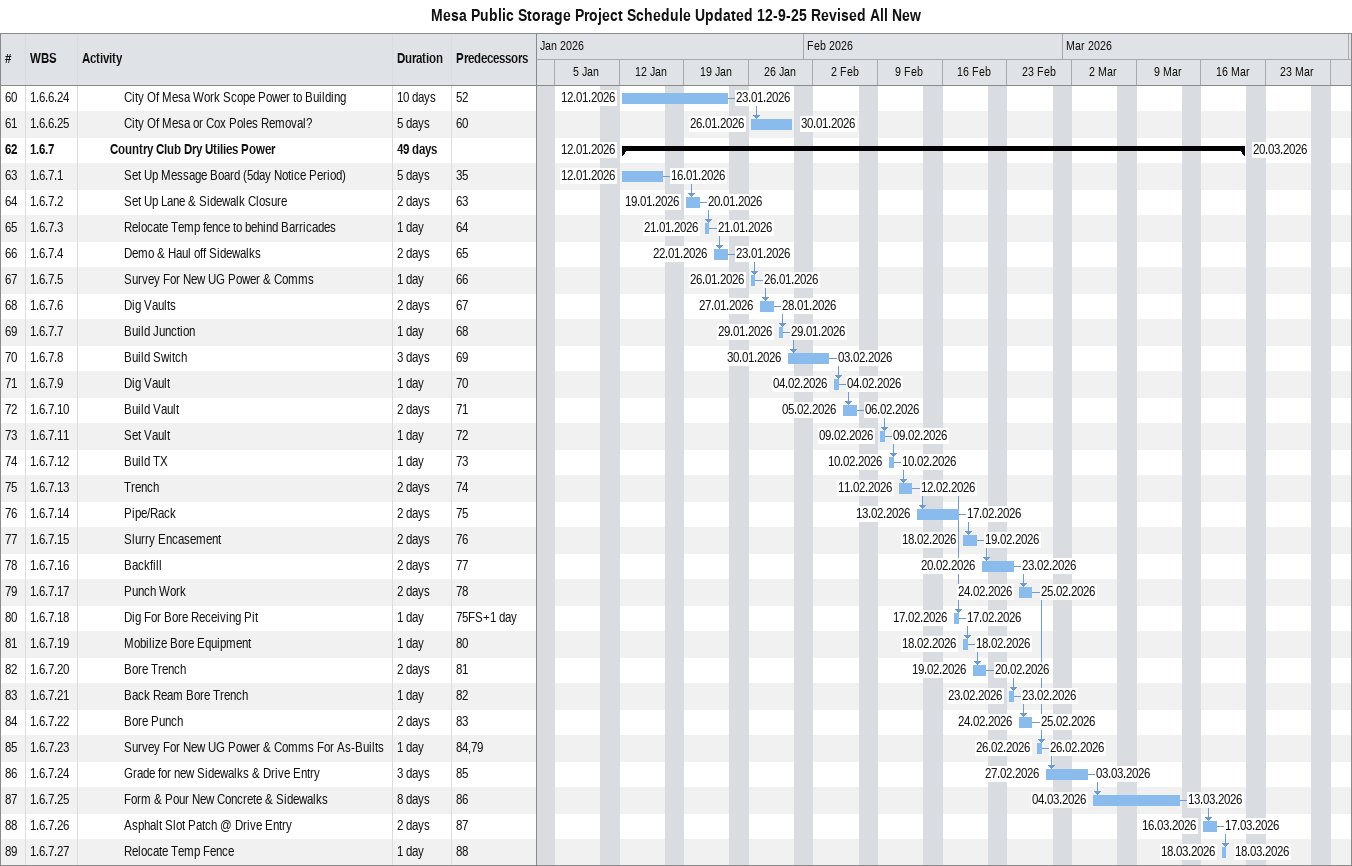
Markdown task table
Mesa Public Storage Project Schedule Updated 12-9-25 Revised All New

| ID | WBS | Task | Duration | Start | Finish | Predecessors |
|---|---|---|---|---|---|---|
| 60 | 1.6.6.24 | City Of Mesa Work Scope Power to Building | 10d | 2026-01-12 | 2026-01-23 | 52 |
| 61 | 1.6.6.25 | City Of Mesa or Cox Poles Removal? | 5d | 2026-01-26 | 2026-01-30 | 60 |
| 62 | 1.6.7 | **Country Club Dry Utilies Power** | 49d | 2026-01-12 | 2026-03-20 |  |
| 63 | 1.6.7.1 | Set Up Message Board (5day Notice Period) | 5d | 2026-01-12 | 2026-01-16 | 35 |
| 64 | 1.6.7.2 | Set Up Lane & Sidewalk Closure | 2d | 2026-01-19 | 2026-01-20 | 63 |
| 65 | 1.6.7.3 | Relocate Temp fence to behind Barricades | 1d | 2026-01-21 | 2026-01-21 | 64 |
| 66 | 1.6.7.4 | Demo & Haul off Sidewalks | 2d | 2026-01-22 | 2026-01-23 | 65 |
| 67 | 1.6.7.5 | Survey For New UG Power & Comms | 1d | 2026-01-26 | 2026-01-26 | 66 |
| 68 | 1.6.7.6 | Dig Vaults | 2d | 2026-01-27 | 2026-01-28 | 67 |
| 69 | 1.6.7.7 | Build Junction | 1d | 2026-01-29 | 2026-01-29 | 68 |
| 70 | 1.6.7.8 | Build Switch | 3d | 2026-01-30 | 2026-02-03 | 69 |
| 71 | 1.6.7.9 | Dig Vault | 1d | 2026-02-04 | 2026-02-04 | 70 |
| 72 | 1.6.7.10 | Build Vault | 2d | 2026-02-05 | 2026-02-06 | 71 |
| 73 | 1.6.7.11 | Set Vault | 1d | 2026-02-09 | 2026-02-09 | 72 |
| 74 | 1.6.7.12 | Build TX | 1d | 2026-02-10 | 2026-02-10 | 73 |
| 75 | 1.6.7.13 | Trench | 2d | 2026-02-11 | 2026-02-12 | 74 |
| 76 | 1.6.7.14 | Pipe/Rack | 2d | 2026-02-13 | 2026-02-17 | 75 |
| 77 | 1.6.7.15 | Slurry Encasement | 2d | 2026-02-18 | 2026-02-19 | 76 |
| 78 | 1.6.7.16 | Backfill | 2d | 2026-02-20 | 2026-02-23 | 77 |
| 79 | 1.6.7.17 | Punch Work | 2d | 2026-02-24 | 2026-02-25 | 78 |
| 80 | 1.6.7.18 | Dig For Bore Receiving Pit | 1d | 2026-02-17 | 2026-02-17 | 75FS+1d |
| 81 | 1.6.7.19 | Mobilize Bore Equipment | 1d | 2026-02-18 | 2026-02-18 | 80 |
| 82 | 1.6.7.20 | Bore Trench | 2d | 2026-02-19 | 2026-02-20 | 81 |
| 83 | 1.6.7.21 | Back Ream Bore Trench | 1d | 2026-02-23 | 2026-02-23 | 82 |
| 84 | 1.6.7.22 | Bore Punch | 2d | 2026-02-24 | 2026-02-25 | 83 |
| 85 | 1.6.7.23 | Survey For New UG Power & Comms For As-Builts | 1d | 2026-02-26 | 2026-02-26 | 84, 79 |
| 86 | 1.6.7.24 | Grade for new Sidewalks & Drive Entry | 3d | 2026-02-27 | 2026-03-03 | 85 |
| 87 | 1.6.7.25 | Form & Pour New Concrete & Sidewalks | 8d | 2026-03-04 | 2026-03-13 | 86 |
| 88 | 1.6.7.26 | Asphalt Slot Patch @ Drive Entry | 2d | 2026-03-16 | 2026-03-17 | 87 |
| 89 | 1.6.7.27 | Relocate Temp Fence | 1d | 2026-03-18 | 2026-03-18 | 88 |
